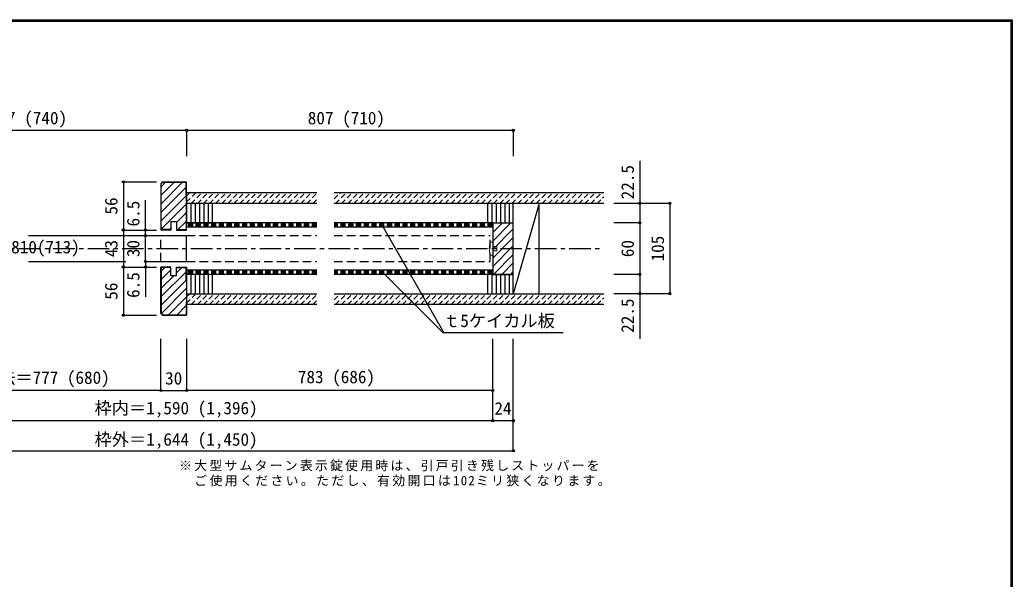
# Model space of a CAD drawing. Units: millimetres at full size, sheet at 1:5. Extents: x -3109 to 977, y -718 to 696.
# Drawn here: x -177 to 977, y 46 to 696 of the extents above; entities that cross this region are included whole.
import ezdxf
from ezdxf.enums import TextEntityAlignment as Align

# ---------------------------------------------------------------- set-up
doc = ezdxf.new("R2010")
doc.units = ezdxf.units.MM
doc.header["$LTSCALE"] = 5
doc.header["$PDMODE"] = 32
doc.header["$PDSIZE"] = 2.5
for name, pattern in [('CHAIN1', [8, 5, -1, 1, -1]), ('DASHED1', [1.8, 1.2, -0.6]), ('DASHED2', [3, 2, -1])]:
    doc.linetypes.add(name, pattern=pattern)
for name, color, linetype in [('0-1_通り芯', 4, 'CHAIN1'), ('0-2_柱', 7, 'Continuous'), ('0-3_仕上げ', 2, 'Continuous'), ('0-4_枠', 3, 'Continuous'), ('0-6_扉', 6, 'Continuous'), ('0-A_文字', 4, 'DASHED1'), ('0-B_寸法', 7, 'Continuous'), ('0-C_ハッチ', 4, 'DASHED1'), ('F-0_補助線', 7, 'Continuous'), ('F-1_枠', 6, 'Continuous')]:
    doc.layers.add(name, color=color, linetype=linetype)
doc.layers.add('0-7_金物', color=7, linetype='Continuous', lineweight=18)
doc.styles.add('ＭＳ ゴシック', font='')
doc.styles.get('ＭＳ ゴシック').set_extended_font_data('MS Gothic')

msp = doc.modelspace()

# ---------------------------------------------------------------- linework, layer by layer
at = {"layer": '0-1_通り芯'}
msp.add_line((-498.347, 430), (501.653, 430), dxfattribs=at)
at = {"layer": '0-2_柱', "color": 3}
for p, q in [((46.653, 482.5), (16.653, 482.5)), ((46.653, 460), (46.653, 482.5)), ((366.563, 482.5), (366.563, 460)), ((396.563, 482.5), (366.563, 482.5)), ((396.563, 377.5), (396.563, 482.5)), ((426.563, 377.5), (426.563, 482.5)), ((366.563, 460), (396.563, 460)), ((16.653, 400), (16.653, 370)), ((46.653, 400), (16.653, 400)), ((46.653, 377.5), (46.653, 400)), ((366.563, 400), (366.563, 377.5)), ((396.563, 400), (366.563, 400)), ((16.653, 377.5), (46.653, 377.5)), ((366.563, 377.5), (396.563, 377.5))]:
    msp.add_line(p, q, dxfattribs=at)
at = {"layer": '0-2_柱'}
for p, q in [((21.653, 482.5), (21.653, 460)), ((26.653, 482.5), (26.653, 460)), ((31.653, 482.5), (31.653, 460)), ((36.653, 482.5), (36.653, 460)), ((41.653, 482.5), (41.653, 460)), ((371.563, 482.5), (371.563, 460)), ((376.563, 482.5), (376.563, 460)), ((381.563, 482.5), (381.563, 460)), ((386.563, 482.5), (386.563, 460)), ((391.563, 482.5), (391.563, 460)), ((21.653, 400), (21.653, 377.5)), ((26.653, 400), (26.653, 377.5)), ((31.653, 400), (31.653, 377.5)), ((36.653, 400), (36.653, 377.5)), ((41.653, 400), (41.653, 377.5)), ((371.563, 400), (371.563, 377.5)), ((376.563, 400), (376.563, 377.5)), ((381.563, 400), (381.563, 377.5)), ((386.563, 400), (386.563, 377.5)), ((391.563, 400), (391.563, 377.5))]:
    msp.add_line(p, q, dxfattribs=at)
at = {"layer": '0-2_柱', "color": 3}
msp.add_lwpolyline([(16.653, 490), (16.653, 460), (46.653, 460)], dxfattribs=at)
at = {"layer": '0-3_仕上げ'}
for p, q in [((16.653, 495), (168.108, 495)), ((188.108, 495), (501.653, 495)), ((168.108, 482.5), (16.653, 482.5)), ((501.653, 482.5), (188.108, 482.5)), ((168.108, 460), (16.653, 460)), ((168.108, 455), (16.653, 455)), ((372.563, 460), (188.108, 460)), ((372.563, 455), (188.108, 455)), ((168.108, 405), (16.653, 405)), ((372.563, 405), (188.108, 405)), ((168.108, 400), (16.653, 400)), ((372.563, 400), (188.108, 400)), ((16.653, 377.5), (168.108, 377.5)), ((188.108, 377.5), (501.653, 377.5)), ((168.108, 365), (16.653, 365)), ((501.653, 365), (188.108, 365))]:
    msp.add_line(p, q, dxfattribs=at)
at = {"layer": '0-4_枠'}
for p, q in [((-11.226, 507.5), (-13.347, 505.379)), ((-13.347, 505.379), (-13.347, 451.5)), ((-11.019, 507), (-12.847, 505.172)), ((-11.226, 507.5), (16.653, 507.5)), ((-11.019, 507), (16.153, 507)), ((16.153, 492.5), (16.153, 507)), ((16.653, 451.5), (16.653, 507.5)), ((16.153, 492.5), (16.653, 492.5)), ((16.153, 466.5), (16.153, 452)), ((16.153, 466.5), (16.653, 466.5)), ((-1.597, 451.5), (-13.347, 451.5)), ((4.903, 452), (16.153, 452)), ((4.903, 451.5), (16.653, 451.5)), ((372.563, 460), (396.563, 460)), ((396.563, 400), (396.563, 460)), ((-13.347, 354.621), (-13.347, 408.5)), ((-1.597, 408.5), (-13.347, 408.5)), ((4.903, 408.5), (16.653, 408.5)), ((4.903, 408), (16.153, 408)), ((16.153, 393.5), (16.153, 408)), ((16.653, 408.5), (16.653, 352.5)), ((16.153, 393.5), (16.653, 393.5)), ((16.153, 367.5), (16.653, 367.5)), ((16.153, 367.5), (16.153, 353)), ((-11.226, 352.5), (-13.347, 354.621)), ((-11.019, 353), (-12.847, 354.828)), ((-11.226, 352.5), (16.653, 352.5)), ((-11.019, 353), (16.153, 353))]:
    msp.add_line(p, q, dxfattribs=at)
for points in [[(-1.597, 452), (-12.847, 452), (-12.847, 505.172)], [(372.563, 460), (372.563, 400), (396.563, 400)], [(-1.597, 408), (-12.847, 408), (-12.847, 354.828)]]:
    msp.add_lwpolyline(points, dxfattribs=at)
at = {"layer": '0-6_扉'}
for p, q in [((-167.347, 445), (16.653, 445)), ((16.653, 415), (16.653, 445)), ((-167.347, 415), (-54.185, 415)), ((-21.661, 415), (16.653, 415))]:
    msp.add_line(p, q, dxfattribs=at)
at = {"layer": '0-6_扉', "color": 2, "linetype": 'DASHED2'}
for p, q in [((-13.347, 415), (-13.347, 445)), ((-13.347, 445), (168.108, 445)), ((188.108, 445), (369.563, 445)), ((369.563, 415), (369.563, 445)), ((-13.347, 415), (168.108, 415)), ((188.108, 415), (369.563, 415))]:
    msp.add_line(p, q, dxfattribs=at)
at = {"layer": '0-7_金物'}
for p, q in [((369.563, 437.5), (372.563, 437.5)), ((372.563, 422.5), (372.563, 437.5)), ((372.563, 432.5), (377.563, 432.5)), ((372.563, 427.5), (377.563, 427.5)), ((377.563, 427.5), (377.563, 432.5)), ((369.563, 422.5), (372.563, 422.5))]:
    msp.add_line(p, q, dxfattribs=at)
msp.add_arc((400.015, 430), 31.361, 166.16368, 193.83629, dxfattribs=at)
at = {"layer": '0-B_寸法', "color": 4}
for p, q in [((-398.347, 567.5), (16.653, 567.5)), ((16.653, 567.5), (16.653, 537.5)), ((16.653, 567.5), (396.563, 567.5)), ((396.563, 567.5), (396.563, 537.5)), ((-56.872, 507.5), (-18.411, 507.5)), ((-56.872, 451.5), (-18.411, 451.5)), ((543.654, 460), (513.589, 460)), ((543.654, 460), (543.654, 400)), ((-31.231, 445), (-18.411, 445)), ((-31.231, 415), (-31.231, 445)), ((-56.872, 408.5), (-18.411, 408.5)), ((-31.231, 415), (-18.411, 415)), ((543.654, 400), (513.589, 400)), ((-13.347, 265), (-13.347, 325)), ((16.653, 325), (16.653, 265)), ((372.563, 230), (372.563, 325)), ((396.563, 195), (396.563, 325)), ((-13.347, 265), (-368.347, 265)), ((-13.347, 265), (16.653, 265)), ((372.563, 265), (16.653, 265)), ((-398.347, 230), (396.563, 230)), ((-398.347, 195), (396.563, 195))]:
    msp.add_line(p, q, dxfattribs=at)
at = {"layer": '0-B_寸法'}
for p in [(16.653, 567.5), (396.563, 567.5), (-56.872, 507.5), (-56.872, 451.5), (-31.231, 451.5), (543.654, 460), (-31.231, 445), (-31.231, 415), (-56.872, 408.5), (-31.231, 408.5), (543.654, 400), (-13.347, 265), (16.653, 265), (372.563, 265), (372.563, 230), (396.563, 230), (396.563, 195)]:
    msp.add_point(p, dxfattribs=at)
at = {"layer": '0-C_ハッチ', "linetype": 'Continuous'}
for p, q in [((-12.847, 482.12), (12.033, 507)), ((-12.847, 492.02), (2.133, 507)), ((-12.847, 501.919), (-7.766, 507)), ((-12.847, 472.221), (16.153, 501.221)), ((-12.847, 462.321), (16.653, 491.821)), ((-12.847, 452.422), (16.653, 481.922)), ((4.903, 460.272), (16.653, 472.022)), ((6.53, 452), (16.153, 461.623)), ((-3.369, 452), (-1.597, 453.772)), ((372.563, 438.726), (393.838, 460)), ((372.563, 448.625), (383.938, 460)), ((372.563, 458.525), (374.039, 460)), ((372.563, 428.826), (396.563, 452.826)), ((372.563, 418.927), (396.563, 442.927)), ((372.563, 409.027), (396.563, 433.027)), ((373.436, 400), (396.563, 423.128)), ((-12.847, 403.819), (-8.666, 408)), ((-12.847, 393.919), (-1.597, 405.169)), ((4.903, 401.77), (11.133, 408)), ((383.335, 400), (396.563, 413.228)), ((-12.847, 374.12), (16.153, 403.12)), ((-12.847, 384.02), (1.633, 398.5)), ((-12.847, 364.221), (16.153, 393.221)), ((393.235, 400), (396.563, 403.329)), ((-12.593, 354.575), (16.653, 383.821)), ((-4.269, 353), (16.653, 373.922)), ((5.631, 353), (16.653, 364.022))]:
    msp.add_line(p, q, dxfattribs=at)
at = {"layer": '0-C_ハッチ'}
for p, q in [((16.653, 491.209), (20.444, 495)), ((16.653, 484.138), (27.515, 495)), ((22.086, 482.5), (34.586, 495)), ((29.157, 482.5), (41.657, 495)), ((36.228, 482.5), (48.728, 495)), ((43.299, 482.5), (55.8, 495)), ((50.371, 482.5), (62.871, 495)), ((57.442, 482.5), (69.942, 495)), ((64.513, 482.5), (77.013, 495)), ((71.584, 482.5), (84.084, 495)), ((78.655, 482.5), (91.155, 495)), ((85.726, 482.5), (98.226, 495)), ((92.797, 482.5), (104.77, 494.473)), ((99.868, 482.5), (112.368, 495)), ((106.939, 482.5), (119.439, 495)), ((114.01, 482.5), (125.983, 494.473)), ((121.081, 482.5), (133.581, 495)), ((128.152, 482.5), (140.652, 495)), ((135.223, 482.5), (147.197, 494.473)), ((142.294, 482.5), (154.794, 495)), ((149.365, 482.5), (161.866, 495)), ((156.437, 482.5), (168.108, 494.172)), ((163.508, 482.5), (168.108, 487.1)), ((188.108, 487.83), (195.278, 495)), ((189.849, 482.5), (202.349, 495)), ((196.92, 482.5), (209.421, 495)), ((203.992, 482.5), (216.492, 495)), ((211.063, 482.5), (223.563, 495)), ((218.134, 482.5), (230.634, 495)), ((225.205, 482.5), (237.705, 495)), ((232.276, 482.5), (244.776, 495)), ((239.347, 482.5), (251.847, 495)), ((246.418, 482.5), (258.918, 495)), ((253.489, 482.5), (265.989, 495)), ((260.56, 482.5), (273.06, 495)), ((267.631, 482.5), (280.131, 495)), ((274.702, 482.5), (287.202, 495)), ((281.773, 482.5), (294.273, 495)), ((288.844, 482.5), (301.344, 495)), ((295.915, 482.5), (308.415, 495)), ((302.987, 482.5), (315.487, 495)), ((310.058, 482.5), (322.558, 495)), ((317.129, 482.5), (329.629, 495)), ((324.2, 482.5), (336.7, 495)), ((331.271, 482.5), (343.771, 495)), ((338.342, 482.5), (350.842, 495)), ((345.413, 482.5), (357.913, 495)), ((352.484, 482.5), (364.984, 495)), ((359.555, 482.5), (372.055, 495)), ((366.626, 482.5), (379.126, 495)), ((373.697, 482.5), (386.197, 495)), ((380.768, 482.5), (393.268, 495)), ((387.839, 482.5), (400.339, 495)), ((394.91, 482.5), (407.41, 495)), ((401.981, 482.5), (414.482, 495)), ((409.053, 482.5), (421.553, 495)), ((416.124, 482.5), (428.624, 495)), ((423.195, 482.5), (435.695, 495)), ((430.266, 482.5), (442.766, 495)), ((437.337, 482.5), (449.837, 495)), ((444.408, 482.5), (456.908, 495)), ((451.479, 482.5), (463.979, 495)), ((458.55, 482.5), (471.05, 495)), ((465.621, 482.5), (478.121, 495)), ((472.692, 482.5), (485.192, 495)), ((479.763, 482.5), (492.263, 495)), ((486.834, 482.5), (499.334, 495)), ((493.905, 482.5), (501.653, 490.248)), ((168.108, 458.625), (16.653, 458.625)), ((168.108, 457.25), (16.653, 457.25)), ((168.108, 455.875), (16.653, 455.875)), ((372.563, 458.625), (188.108, 458.625)), ((372.563, 457.25), (188.108, 457.25)), ((372.563, 455.875), (188.108, 455.875)), ((168.108, 404.125), (16.653, 404.125)), ((372.563, 404.125), (188.108, 404.125)), ((168.108, 402.75), (16.653, 402.75)), ((168.108, 401.375), (16.653, 401.375)), ((372.563, 402.75), (188.108, 402.75)), ((372.563, 401.375), (188.108, 401.375)), ((16.653, 373.709), (20.444, 377.5)), ((16.653, 366.638), (27.515, 377.5)), ((22.086, 365), (34.586, 377.5)), ((29.157, 365), (41.657, 377.5)), ((36.228, 365), (48.728, 377.5)), ((43.299, 365), (55.8, 377.5)), ((50.371, 365), (62.871, 377.5)), ((57.442, 365), (69.942, 377.5)), ((64.513, 365), (77.013, 377.5)), ((71.584, 365), (84.084, 377.5)), ((78.655, 365), (91.155, 377.5)), ((85.726, 365), (98.226, 377.5)), ((92.797, 365), (105.297, 377.5)), ((99.868, 365), (112.368, 377.5)), ((106.939, 365), (119.439, 377.5)), ((114.01, 365), (126.51, 377.5)), ((121.081, 365), (133.581, 377.5)), ((128.152, 365), (140.652, 377.5)), ((135.223, 365), (147.723, 377.5)), ((142.294, 365), (154.794, 377.5)), ((149.365, 365), (161.866, 377.5)), ((156.437, 365), (168.108, 376.672)), ((163.508, 365), (168.108, 369.6)), ((188.108, 370.33), (195.278, 377.5)), ((189.849, 365), (202.349, 377.5)), ((196.92, 365), (209.421, 377.5)), ((203.992, 365), (216.492, 377.5)), ((211.063, 365), (223.563, 377.5)), ((218.134, 365), (230.634, 377.5)), ((225.205, 365), (237.705, 377.5)), ((232.276, 365), (244.776, 377.5)), ((239.347, 365), (251.847, 377.5)), ((246.418, 365), (258.918, 377.5)), ((253.489, 365), (265.989, 377.5)), ((260.56, 365), (273.06, 377.5)), ((267.631, 365), (280.131, 377.5)), ((274.702, 365), (287.202, 377.5)), ((281.773, 365), (294.273, 377.5)), ((288.844, 365), (301.344, 377.5)), ((295.915, 365), (308.415, 377.5)), ((302.987, 365), (315.487, 377.5)), ((310.058, 365), (322.558, 377.5)), ((317.129, 365), (329.629, 377.5)), ((324.2, 365), (336.7, 377.5)), ((331.271, 365), (343.771, 377.5)), ((338.342, 365), (350.842, 377.5)), ((345.413, 365), (357.913, 377.5)), ((352.484, 365), (364.984, 377.5)), ((359.555, 365), (372.055, 377.5)), ((366.626, 365), (379.126, 377.5)), ((373.697, 365), (386.197, 377.5)), ((380.768, 365), (393.268, 377.5)), ((387.839, 365), (400.339, 377.5)), ((394.91, 365), (407.41, 377.5)), ((401.981, 365), (414.482, 377.5)), ((409.053, 365), (421.553, 377.5)), ((416.124, 365), (428.624, 377.5)), ((423.195, 365), (435.695, 377.5)), ((430.266, 365), (442.766, 377.5)), ((437.337, 365), (449.837, 377.5)), ((444.408, 365), (456.908, 377.5)), ((451.479, 365), (463.979, 377.5)), ((458.55, 365), (471.05, 377.5)), ((465.621, 365), (478.121, 377.5)), ((472.692, 365), (485.192, 377.5)), ((479.763, 365), (492.263, 377.5)), ((486.834, 365), (499.334, 377.5)), ((493.905, 365), (501.653, 372.748))]:
    msp.add_line(p, q, dxfattribs=at)
at = {"layer": 'F-0_補助線', "color": 4}
for p, q in [((543.654, 532.057), (543.654, 460)), ((-56.872, 507.5), (-56.872, 451.5)), ((-31.231, 445), (-31.231, 486.274)), ((543.654, 482.5), (513.589, 482.5)), ((578.654, 482.5), (543.654, 482.5)), ((578.654, 482.5), (578.654, 377.5)), ((-56.872, 451.5), (-56.872, 408.5)), ((543.654, 460), (513.589, 460)), ((-56.872, 408.5), (-56.872, 352.5)), ((-56.872, 408.5), (-18.411, 408.5)), ((-31.231, 415), (-31.231, 373.721)), ((543.654, 400), (513.589, 400)), ((543.654, 400), (543.654, 325.221)), ((543.654, 377.5), (513.589, 377.5)), ((578.654, 377.5), (543.654, 377.5)), ((-56.872, 352.5), (-18.411, 352.5))]:
    msp.add_line(p, q, dxfattribs=at)
at = {"layer": 'F-0_補助線'}
for p, q in [((426.563, 482.5), (396.563, 377.5)), ((315.908, 332.586), (244.055, 457.04)), ((314.455, 332.586), (244.709, 402.332)), ((314.455, 332.586), (454.67, 332.586))]:
    msp.add_line(p, q, dxfattribs=at)
at = {"layer": 'F-0_補助線', "color": 3}
for p, q in [((-1.597, 461.5), (4.903, 461.5)), ((-1.597, 461.5), (-1.597, 451.5)), ((4.903, 461.5), (4.903, 451.5)), ((-1.597, 398.5), (-1.597, 408.5)), ((4.903, 398.5), (4.903, 408.5)), ((4.903, 398.5), (-1.597, 398.5))]:
    msp.add_line(p, q, dxfattribs=at)
at = {"layer": 'F-0_補助線'}
for p in [(-56.872, 507.5), (543.654, 482.5), (578.654, 482.5), (-56.872, 451.5), (-31.231, 451.5), (543.654, 460), (-31.231, 445), (-31.231, 415), (-56.872, 408.5), (-31.231, 408.5), (543.654, 400), (543.654, 377.5), (578.654, 377.5), (-56.872, 352.5), (-56.872, 352.5)]:
    msp.add_point(p, dxfattribs=at)
at = {"layer": 'F-1_枠'}
for p, q in [((-973.347, 695.833), (976.653, 695.833)), ((-973.347, 695), (976.653, 695)), ((-973.347, 694.167), (976.653, 694.167)), ((974.986, 695.833), (974.986, -700.833)), ((975.82, 695.833), (975.82, -700.833)), ((976.653, 695.833), (976.653, -700.833))]:
    msp.add_line(p, q, dxfattribs=at)

# ---------------------------------------------------------------- texts
at = {"layer": '0-A_文字', "color": 7, "char_height": 11, "attachment_point": 7, "style": 'ＭＳ ゴシック'}
for s, insert in [('\\T1.17;※大型サムターン表示錠使用時は、引戸引き残しストッパーを', (7.916, 171.067)), ('\\T1.18;\u3000ご使用ください。ただし、有効開口は102ミリ狭くなります。', (7.916, 153.567))]:
    msp.add_mtext(s, dxfattribs=dict(at, insert=insert))
at = {"layer": '0-B_寸法', "style": 'ＭＳ ゴシック'}
for s, p in [('枠外＝837 (740)', (-272.064, 570)), ('807 (710)', (157.565, 570)), ('ＤＷ＝810(713)', (-247.347, 420)), ('有効開口寸法＝777 (680)', (-302.434, 268.31)), ('783 (686)', (146.01, 269.089)), ('30', (-8.347, 267.5)), ('枠内＝1,590 (1,396)', (-90.347, 232.911)), ('24', (374.563, 232.5)), ('枠外＝1,644 (1,450)', (-90.347, 196.458))]:
    msp.add_text(s, height=14.66, dxfattribs=at).set_placement(p, align=Align.BOTTOM_LEFT)
for s, p in [('30', (-33.731, 420)), ('60', (541.154, 420))]:
    msp.add_text(s, height=14.66, rotation=90, dxfattribs=at).set_placement(p, align=Align.BOTTOM_LEFT)
at = {"layer": 'F-0_補助線', "style": 'ＭＳ ゴシック'}
for s, p in [('22.5', (541.154, 487.209)), ('56', (-59.372, 469.5)), ('6.5', (-33.731, 455.701)), ('43', (-59.372, 420)), ('105', (576.154, 415)), ('6.5', (-33.731, 372.643)), ('56', (-59.372, 370.5)), ('22.5', (541.154, 332.082))]:
    msp.add_text(s, height=14.66, rotation=90, dxfattribs=at).set_placement(p, align=Align.BOTTOM_LEFT)
msp.add_text('ｔ5ケイカル板', height=14.66, dxfattribs=at).set_placement((314.894, 334.343), align=Align.BOTTOM_LEFT)

doc.saveas('drawing.dxf')
